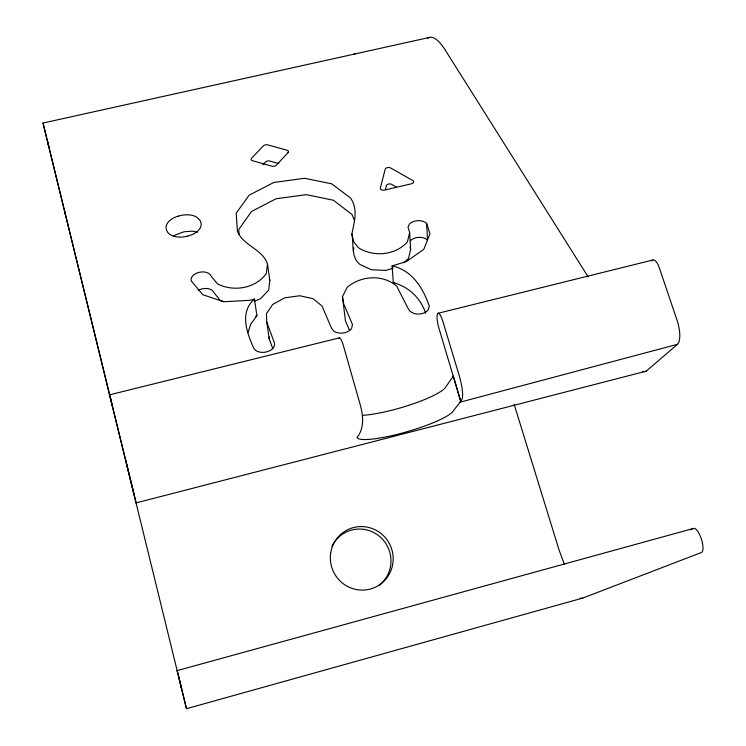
<?xml version="1.0" encoding="UTF-8"?>
<svg xmlns="http://www.w3.org/2000/svg" width="746" height="746" viewBox="0 0 746 746"><rect width="100%" height="100%" fill="white"/><g stroke="black" fill="none" stroke-linecap="round" stroke-linejoin="round"><path stroke-width="1.12" d="M393.179 268.178L385.654 270.444L371.275 269.698L360.001 264.494C350.732 257.09 353.902 244.129 351.888 233.964C354.266 221.963 358.388 209.132 350.48 197.979L331.774 183.852L304.629 178.285L273.838 182.453L249.127 195.172L236.212 213.197L237.424 231.391C243.541 245.854 262.35 249.099 267.497 263.851L269.828 280.459L268.663 290.157L260.559 298.726L254.33 301.263M267.497 263.851L266.303 273.53C255.533 288.562 233.498 292.115 217.459 283.862L211.053 276.011A10.239 6.546 -9.9 0 0 198.968 272.365A10.239 6.546 -9.9 0 0 191.246 280.916L202.791 294.717L223.8 301.748L249.686 300.321A51.157 32.675 -8.7 0 0 254.433 299.062L256.941 315.745L250.768 324.034L248.045 332.418M353.427 250.591L353.8 247.635M425.686 313.255C420.716 298.204 408.724 286.632 393.31 282.659L392.107 265.884L406.374 261.585L423.793 249.323L429.948 233.843L426.637 223.408A10.034 6.294 -3.5 0 0 409.433 224.042L408.015 227.138L409.629 232.621L410.645 249.323L408.482 258.564L403.651 262.751M409.629 232.621L407.437 241.835C395.417 255.449 373.606 257.286 358.5 247.821L353.576 241.62L351.888 233.964M385.402 189.447L386.4 185.512A3.152 1.912 -4.3 0 1 388.312 184.103L388.731 184.001A3.152 1.912 -4.3 0 1 391.547 184.309L396.443 187.106M349.566 330.459L345.445 320.845L342.451 296.749L347.16 287.387C360.775 275.638 382.847 274.052 396.732 286.175L408.053 308.387L410.002 311.334L414.114 313.525A10.612 7.059 -3.3 0 0 428.241 309.767L429.286 306.205C423.178 288.133 412.053 270.201 392.107 265.884M460.869 401.003L461.755 399.725A20.832 4.411 75.4 0 0 459.172 375.48L443.059 322.011A12.262 2.592 75.9 0 0 440.364 315.297A12.542 2.658 75.9 0 0 437.706 313.693A21.28 4.504 75.8 0 0 437.221 314.812A12.598 2.667 75.9 0 0 437.119 318.85A12.421 2.63 75.9 0 0 437.632 322.617A12.253 2.592 75.9 0 0 439.105 328.781L460.627 401.059A53.115 9.334 -16.3 0 1 460.002 402.187M452.514 377.401L444.933 388.134A50.196 9.306 -16.2 0 1 410.123 404.873A50.196 9.306 -16.2 0 1 362.882 415.335M254.433 299.062C239.485 312.136 246.637 332.259 253.426 347.459A10.78 7.292 -8.5 0 0 265.884 352.056A10.78 7.292 -8.5 0 0 274.463 343.02L266.807 322.244L266.443 313.702L272.738 304.415L284.776 297.822L299.78 295.752L313.068 298.726L322.02 306L331.41 327.97L333.443 330.804A10.686 7.19 -5.9 0 0 351.664 328.231L352.466 324.538L343.757 304.032L342.451 296.749M262.928 164.801L265.753 161.826A3.059 1.809 -7.4 0 1 269.437 160.959L278.808 163.57M646.334 371.07L677.527 344.298L460.04 402.197L452.207 412.277A50.402 8.663 -16.2 0 1 401.292 433.314A50.402 8.663 -16.2 0 1 357.054 437.594C365.381 426.656 362.873 413.219 359.096 400.798L343.085 344.559L341.239 339.784L339.719 337.779L109.671 394.811L112.469 406.234M690.33 529.828L693.51 528.438A12.822 4.122 72.2 0 1 701.371 539.004A12.822 4.122 72.2 0 1 701.454 552.488L582.757 598.068L186.472 708.7L64.688 211.603M181.129 686.898L181.67 689.099L177.212 670.607L693.51 528.438M136.126 502.897L645.131 371.433M178.303 216.107L180.868 215.482A16.794 10.295 -9.8 0 1 188.906 214.848A16.999 10.425 -9.8 0 1 196.748 217.151L199.965 220.275L200.963 222.802A16.794 10.304 -9.8 0 1 199.667 228.882A16.999 10.435 -9.8 0 1 196.011 232.5M453.326 376.143L460.627 401.059M438.07 313.283L652.825 260.028A12.281 4.299 75.6 0 1 657.039 262.965A12.011 4.206 75.6 0 1 659.417 268.14L676.995 320.062A20.403 7.134 74.8 0 1 677.499 344.223M187.684 236.1L186.379 236.407A16.794 10.304 -9.9 0 1 176.718 236.864A16.981 10.416 -9.9 0 1 169.333 233.964A16.794 10.304 -9.9 0 1 166.712 230.505L166.367 229.423A16.785 10.295 -9.9 0 1 167.057 223.828A16.999 10.425 -9.9 0 1 172.559 218.522A16.785 10.295 -9.9 0 1 178.238 216.163M65.434 214.634L43.007 123.043L429.575 37.421M353.958 54.206L355.049 53.973M393.31 282.659L394.662 282.389M223.53 301.636L220.275 300.461L213.916 292.572A10.146 6.565 -9.9 0 0 198.138 290.427M445.39 50.318L588.072 276.747M564.33 564.153L559.09 550.072L514.134 404.295M354.518 220.723L351.991 214.466L333.425 200.264L306.503 194.641L275.973 198.781L251.495 211.51L238.72 229.591L239.037 234.151M266.807 322.244L269.241 338.992L272.877 348.867M269.828 280.459L269.343 278.92M410.011 247.122L410.645 249.323M177.212 670.607L177.352 671.186M43.007 123.053L134.205 495.074M47.791 142.561L47.53 141.498L48.854 146.906M178.695 676.641L186.472 708.7M125.626 459.928L136.173 503.056M426.637 223.408L427.495 240.1M269.147 336.856L269.241 338.992M196.067 232.435A16.794 10.304 -9.8 0 1 187.74 236.044M427.617 38.223A93.138 22.688 77.6 0 1 445.39 50.271M646.344 371.088A62.011 20.291 75.3 0 1 642.558 371.489M452.999 376.226A52.891 10.015 -16.4 0 1 452.384 377.42M651.78 260.904A20.841 7.292 75.5 0 1 652.825 260.028M582.775 598.133A53.992 13.316 73.5 0 1 580.024 598.068M339.094 338.274A26.735 3.963 75.9 0 1 339.365 337.845M410.449 240.706A9.94 6.322 -3.5 0 1 427.495 240.1M256.941 315.745A50.691 32.768 -8.8 0 1 255.608 316.136M197.336 232.388A16.85 10.463 -9.9 0 0 191.825 231.176L183.861 231.801L175.627 234.85A16.85 10.463 -10 0 0 173.352 236.445M331.942 546.314A31.537 30.968 63.4 0 1 379.248 536.16A31.537 30.968 63.4 0 1 379.425 585.2M380.479 187.61L380.339 188.16A3.226 1.968 -4.5 0 0 384.46 190.09L411.391 183.796A3.217 1.949 -3.8 0 0 412.808 180.541L390.391 167.859A3.18 1.902 -4.4 0 0 387.566 167.58L387.146 167.673A3.18 1.902 -4.4 0 0 385.216 169.081L380.479 187.61M288.031 152.66L276.309 165.258A3.124 1.856 -7.2 0 1 272.066 166.227L252.586 160.744A3.124 1.837 -7.7 0 1 251.486 158.348L263.59 145.666A3.077 1.8 -7.3 0 1 267.31 144.799L287.145 150.254A3.105 1.828 -6.9 0 1 288.031 152.65M330.665 553.308A31.892 31.304 62.7 0 0 373.401 588.025A31.892 31.304 62.7 0 0 381.234 533.698A31.892 31.304 62.7 0 0 330.665 553.308"/></g></svg>
